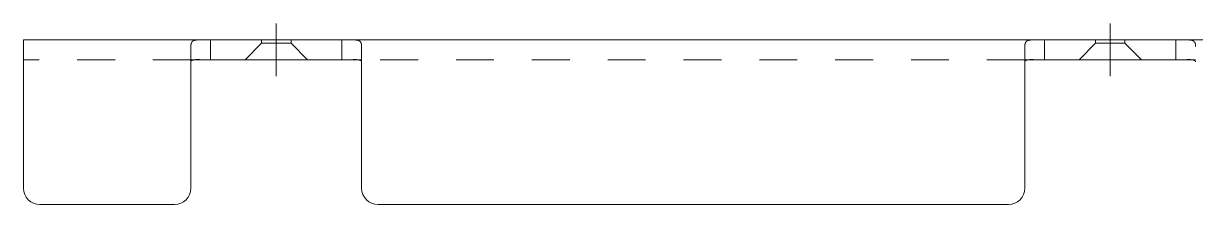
# Model space of a CAD drawing. Extents: x 365 to 1810, y 642 to 1073.
# Drawn here: x 630.3 to 987.3, y 642 to 697 of the extents above; entities that cross this region are included whole.
import ezdxf

# ---------------------------------------------------------------- set-up
doc = ezdxf.new("R2010")
doc.units = 0
doc.header["$LTSCALE"] = 115.5
doc.linetypes.add('CENTER', pattern=[0.6, 0.375, -0.075, 0.075, -0.075])
doc.linetypes.add('HIDDEN', pattern=[0.2, 0.1, -0.1])
doc.layers.get('0').update_dxf_attribs({"linetype": 'CONTINUOUS', "lineweight": 5, "true_color": 0xffffff})
doc.layers.add('ASSI', color=7, linetype='CONTINUOUS', lineweight=5, true_color=0xffffff)
doc.layers.add('DEFAULT_2', color=6, linetype='HIDDEN', lineweight=5, true_color=0xff00ff)

msp = doc.modelspace()

# ---------------------------------------------------------------- linework, layer by layer
at = {"color": 7, "linetype": 'CONTINUOUS', "true_color": 0xffffff}
for p, q in [((630.35, 647.02), (630.35, 692.02)), ((630.35, 692.02), (1810.35, 692.02)), ((681.35, 647.02), (681.35, 690.05)), ((687.35, 686.02), (687.35, 692.02)), ((727.35, 686.02), (727.35, 692.02)), ((733.35, 647.02), (733.35, 690.05)), ((935.35, 647.02), (935.35, 690.05)), ((941.35, 686.02), (941.35, 692.02)), ((981.35, 686.02), (981.35, 692.02)), ((681.35, 686.02), (733.35, 686.02)), ((935.35, 686.02), (987.35, 686.02)), ((635.35, 642.02), (676.35, 642.02)), ((738.35, 642.02), (930.35, 642.02))]:
    msp.add_line(p, q, dxfattribs=at)
for points in [[(684.35, 692.02), (684.33, 692.02), (684.31, 692.02), (684.29, 692.02), (684.27, 692.02), (684.25, 692.02), (684.23, 692.02), (684.21, 692.02), (684.19, 692.02), (684.17, 692.02), (684.16, 692.02), (684.14, 692.02), (684.12, 692.02), (684.1, 692.02), (684.08, 692.02), (684.06, 692.02), (684.04, 692.02), (684.02, 692.02), (684, 692.02), (683.99, 692.02), (683.97, 692.02), (683.95, 692.02), (683.93, 692.02), (683.91, 692.02), (683.89, 692.02), (683.87, 692.02), (683.85, 692.02), (683.84, 692.02), (683.82, 692.02), (683.8, 692.02), (683.78, 692.02), (683.76, 692.02), (683.74, 692.02), (683.72, 692.02), (683.7, 692.02), (683.68, 692.02), (683.66, 692.02), (683.65, 692.02), (683.63, 692.02), (683.61, 692.02), (683.59, 692.02), (683.57, 692.02), (683.55, 692.02), (683.53, 692.02), (683.51, 692.02), (683.49, 692.02), (683.48, 692.02), (683.46, 692.02), (683.44, 692.02), (683.42, 692.02), (683.4, 692.02), (683.38, 692.02), (683.36, 692.02), (683.34, 692.02), (683.32, 692.02), (683.3, 692.02), (683.29, 692.02), (683.27, 692.01), (683.25, 692.01), (683.23, 692.01), (683.21, 692.01), (683.19, 692.01), (683.17, 692.01), (683.15, 692.01), (683.13, 692.01), (683.11, 692.01), (683.1, 692.01), (683.08, 692), (683.06, 692), (683.04, 692), (683.02, 692), (683, 692), (682.98, 692), (682.96, 692), (682.94, 691.99), (682.92, 691.99), (682.9, 691.99), (682.88, 691.99), (682.86, 691.99), (682.85, 691.98), (682.83, 691.98), (682.81, 691.98), (682.79, 691.98), (682.77, 691.97), (682.75, 691.97), (682.73, 691.97), (682.71, 691.96), (682.69, 691.96), (682.67, 691.96), (682.65, 691.96), (682.63, 691.95), (682.61, 691.95), (682.59, 691.95), (682.57, 691.94), (682.55, 691.94), (682.54, 691.93), (682.52, 691.93), (682.5, 691.93), (682.48, 691.92), (682.46, 691.92), (682.44, 691.91), (682.42, 691.91), (682.4, 691.9), (682.38, 691.9), (682.37, 691.89), (682.35, 691.89), (682.33, 691.88), (682.31, 691.88), (682.29, 691.87), (682.27, 691.86), (682.26, 691.86), (682.24, 691.85), (682.22, 691.84), (682.2, 691.84), (682.18, 691.83), (682.17, 691.82), (682.15, 691.81), (682.13, 691.8), (682.12, 691.8), (682.1, 691.79), (682.08, 691.78), (682.07, 691.77), (682.05, 691.76), (682.03, 691.75), (682.02, 691.74), (682, 691.73), (681.99, 691.72), (681.97, 691.71), (681.96, 691.7), (681.94, 691.69), (681.92, 691.68), (681.91, 691.67), (681.89, 691.65), (681.88, 691.64), (681.87, 691.63), (681.85, 691.62), (681.84, 691.6), (681.83, 691.59), (681.81, 691.58), (681.8, 691.56), (681.79, 691.55), (681.77, 691.53), (681.76, 691.52), (681.75, 691.51), (681.74, 691.49), (681.72, 691.48), (681.71, 691.46), (681.7, 691.45), (681.69, 691.43), (681.68, 691.41), (681.67, 691.4), (681.66, 691.38), (681.65, 691.37), (681.63, 691.35), (681.62, 691.33), (681.62, 691.32), (681.61, 691.3), (681.6, 691.28), (681.59, 691.26), (681.58, 691.25), (681.57, 691.23), (681.56, 691.21), (681.55, 691.2), (681.54, 691.18), (681.53, 691.16), (681.53, 691.14), (681.52, 691.12), (681.51, 691.11), (681.5, 691.09), (681.5, 691.07), (681.49, 691.05), (681.48, 691.03), (681.48, 691.02), (681.47, 691), (681.46, 690.98), (681.46, 690.96), (681.45, 690.94), (681.45, 690.92), (681.44, 690.91), (681.44, 690.89), (681.43, 690.87), (681.43, 690.85), (681.42, 690.83), (681.42, 690.81), (681.41, 690.79), (681.41, 690.78), (681.41, 690.76), (681.4, 690.74), (681.4, 690.72), (681.39, 690.7), (681.39, 690.68), (681.39, 690.66), (681.38, 690.64), (681.38, 690.63), (681.38, 690.61), (681.38, 690.59), (681.37, 690.57), (681.37, 690.55), (681.37, 690.53), (681.37, 690.51), (681.37, 690.49), (681.36, 690.47), (681.36, 690.46), (681.36, 690.44), (681.36, 690.42), (681.36, 690.4), (681.36, 690.38), (681.36, 690.36), (681.35, 690.34), (681.35, 690.32), (681.35, 690.3), (681.35, 690.28), (681.35, 690.26), (681.35, 690.25), (681.35, 690.23), (681.35, 690.21), (681.35, 690.19), (681.35, 690.17), (681.35, 690.15), (681.35, 690.13), (681.35, 690.11), (681.35, 690.09), (681.35, 690.07), (681.35, 690.05)], [(730.35, 692.02), (730.37, 692.02), (730.38, 692.02), (730.4, 692.02), (730.42, 692.02), (730.44, 692.02), (730.46, 692.02), (730.48, 692.02), (730.5, 692.02), (730.52, 692.02), (730.54, 692.02), (730.55, 692.02), (730.57, 692.02), (730.59, 692.02), (730.61, 692.02), (730.63, 692.02), (730.65, 692.02), (730.67, 692.02), (730.69, 692.02), (730.71, 692.02), (730.73, 692.02), (730.74, 692.02), (730.76, 692.02), (730.78, 692.02), (730.8, 692.02), (730.82, 692.02), (730.84, 692.02), (730.86, 692.02), (730.88, 692.02), (730.9, 692.02), (730.91, 692.02), (730.93, 692.02), (730.95, 692.02), (730.97, 692.02), (730.99, 692.02), (731.01, 692.02), (731.03, 692.02), (731.05, 692.02), (731.07, 692.02), (731.09, 692.02), (731.1, 692.02), (731.12, 692.02), (731.14, 692.02), (731.16, 692.02), (731.18, 692.02), (731.2, 692.02), (731.22, 692.02), (731.24, 692.02), (731.25, 692.02), (731.27, 692.02), (731.29, 692.02), (731.31, 692.02), (731.33, 692.02), (731.35, 692.02), (731.37, 692.02), (731.39, 692.02), (731.41, 692.02), (731.43, 692.01), (731.45, 692.01), (731.46, 692.01), (731.48, 692.01), (731.5, 692.01), (731.52, 692.01), (731.54, 692.01), (731.56, 692.01), (731.58, 692.01), (731.6, 692.01), (731.62, 692), (731.64, 692), (731.65, 692), (731.67, 692), (731.69, 692), (731.71, 692), (731.73, 692), (731.75, 691.99), (731.77, 691.99), (731.79, 691.99), (731.81, 691.99), (731.83, 691.99), (731.85, 691.98), (731.87, 691.98), (731.89, 691.98), (731.9, 691.98), (731.92, 691.97), (731.94, 691.97), (731.96, 691.97), (731.98, 691.96), (732, 691.96), (732.02, 691.96), (732.04, 691.96), (732.06, 691.95), (732.08, 691.95), (732.1, 691.95), (732.12, 691.94), (732.14, 691.94), (732.16, 691.93), (732.18, 691.93), (732.2, 691.93), (732.21, 691.92), (732.23, 691.92), (732.25, 691.91), (732.27, 691.91), (732.29, 691.9), (732.31, 691.9), (732.33, 691.89), (732.35, 691.89), (732.36, 691.88), (732.38, 691.88), (732.4, 691.87), (732.42, 691.86), (732.44, 691.86), (732.45, 691.85), (732.47, 691.84), (732.49, 691.84), (732.51, 691.83), (732.52, 691.82), (732.54, 691.81), (732.56, 691.8), (732.58, 691.8), (732.59, 691.79), (732.61, 691.78), (732.63, 691.77), (732.64, 691.76), (732.66, 691.75), (732.67, 691.74), (732.69, 691.73), (732.71, 691.72), (732.72, 691.71), (732.74, 691.7), (732.75, 691.69), (732.77, 691.68), (732.78, 691.67), (732.8, 691.65), (732.81, 691.64), (732.83, 691.63), (732.84, 691.62), (732.85, 691.6), (732.87, 691.59), (732.88, 691.58), (732.89, 691.56), (732.91, 691.55), (732.92, 691.53), (732.93, 691.52), (732.95, 691.51), (732.96, 691.49), (732.97, 691.48), (732.98, 691.46), (732.99, 691.45), (733, 691.43), (733.01, 691.41), (733.03, 691.4), (733.04, 691.38), (733.05, 691.37), (733.06, 691.35), (733.07, 691.33), (733.08, 691.32), (733.09, 691.3), (733.1, 691.28), (733.11, 691.26), (733.12, 691.25), (733.12, 691.23), (733.13, 691.21), (733.14, 691.2), (733.15, 691.18), (733.16, 691.16), (733.17, 691.14), (733.17, 691.12), (733.18, 691.11), (733.19, 691.09), (733.2, 691.07), (733.2, 691.05), (733.21, 691.03), (733.22, 691.02), (733.22, 691), (733.23, 690.98), (733.23, 690.96), (733.24, 690.94), (733.25, 690.92), (733.25, 690.91), (733.26, 690.89), (733.26, 690.87), (733.27, 690.85), (733.27, 690.83), (733.27, 690.81), (733.28, 690.79), (733.28, 690.78), (733.29, 690.76), (733.29, 690.74), (733.29, 690.72), (733.3, 690.7), (733.3, 690.68), (733.3, 690.66), (733.31, 690.64), (733.31, 690.63), (733.31, 690.61), (733.32, 690.59), (733.32, 690.57), (733.32, 690.55), (733.32, 690.53), (733.33, 690.51), (733.33, 690.49), (733.33, 690.47), (733.33, 690.46), (733.33, 690.44), (733.33, 690.42), (733.34, 690.4), (733.34, 690.38), (733.34, 690.36), (733.34, 690.34), (733.34, 690.32), (733.34, 690.3), (733.34, 690.28), (733.34, 690.26), (733.34, 690.25), (733.34, 690.23), (733.34, 690.21), (733.35, 690.19), (733.35, 690.17), (733.35, 690.15), (733.35, 690.13), (733.35, 690.11), (733.35, 690.09), (733.35, 690.07), (733.35, 690.05)], [(938.35, 692.02), (938.33, 692.02), (938.31, 692.02), (938.29, 692.02), (938.27, 692.02), (938.25, 692.02), (938.23, 692.02), (938.21, 692.02), (938.19, 692.02), (938.17, 692.02), (938.16, 692.02), (938.14, 692.02), (938.12, 692.02), (938.1, 692.02), (938.08, 692.02), (938.06, 692.02), (938.04, 692.02), (938.02, 692.02), (938, 692.02), (937.99, 692.02), (937.97, 692.02), (937.95, 692.02), (937.93, 692.02), (937.91, 692.02), (937.89, 692.02), (937.87, 692.02), (937.85, 692.02), (937.84, 692.02), (937.82, 692.02), (937.8, 692.02), (937.78, 692.02), (937.76, 692.02), (937.74, 692.02), (937.72, 692.02), (937.7, 692.02), (937.68, 692.02), (937.66, 692.02), (937.65, 692.02), (937.63, 692.02), (937.61, 692.02), (937.59, 692.02), (937.57, 692.02), (937.55, 692.02), (937.53, 692.02), (937.51, 692.02), (937.49, 692.02), (937.48, 692.02), (937.46, 692.02), (937.44, 692.02), (937.42, 692.02), (937.4, 692.02), (937.38, 692.02), (937.36, 692.02), (937.34, 692.02), (937.32, 692.02), (937.3, 692.02), (937.29, 692.02), (937.27, 692.01), (937.25, 692.01), (937.23, 692.01), (937.21, 692.01), (937.19, 692.01), (937.17, 692.01), (937.15, 692.01), (937.13, 692.01), (937.11, 692.01), (937.1, 692.01), (937.08, 692), (937.06, 692), (937.04, 692), (937.02, 692), (937, 692), (936.98, 692), (936.96, 692), (936.94, 691.99), (936.92, 691.99), (936.9, 691.99), (936.88, 691.99), (936.86, 691.99), (936.85, 691.98), (936.83, 691.98), (936.81, 691.98), (936.79, 691.98), (936.77, 691.97), (936.75, 691.97), (936.73, 691.97), (936.71, 691.96), (936.69, 691.96), (936.67, 691.96), (936.65, 691.96), (936.63, 691.95), (936.61, 691.95), (936.59, 691.95), (936.57, 691.94), (936.55, 691.94), (936.54, 691.93), (936.52, 691.93), (936.5, 691.93), (936.48, 691.92), (936.46, 691.92), (936.44, 691.91), (936.42, 691.91), (936.4, 691.9), (936.38, 691.9), (936.37, 691.89), (936.35, 691.89), (936.33, 691.88), (936.31, 691.88), (936.29, 691.87), (936.27, 691.86), (936.26, 691.86), (936.24, 691.85), (936.22, 691.84), (936.2, 691.84), (936.18, 691.83), (936.17, 691.82), (936.15, 691.81), (936.13, 691.8), (936.12, 691.8), (936.1, 691.79), (936.08, 691.78), (936.07, 691.77), (936.05, 691.76), (936.03, 691.75), (936.02, 691.74), (936, 691.73), (935.99, 691.72), (935.97, 691.71), (935.96, 691.7), (935.94, 691.69), (935.92, 691.68), (935.91, 691.67), (935.89, 691.65), (935.88, 691.64), (935.87, 691.63), (935.85, 691.62), (935.84, 691.6), (935.83, 691.59), (935.81, 691.58), (935.8, 691.56), (935.79, 691.55), (935.77, 691.53), (935.76, 691.52), (935.75, 691.51), (935.74, 691.49), (935.72, 691.48), (935.71, 691.46), (935.7, 691.45), (935.69, 691.43), (935.68, 691.41), (935.67, 691.4), (935.66, 691.38), (935.65, 691.37), (935.63, 691.35), (935.62, 691.33), (935.62, 691.32), (935.61, 691.3), (935.6, 691.28), (935.59, 691.26), (935.58, 691.25), (935.57, 691.23), (935.56, 691.21), (935.55, 691.2), (935.54, 691.18), (935.53, 691.16), (935.53, 691.14), (935.52, 691.12), (935.51, 691.11), (935.5, 691.09), (935.5, 691.07), (935.49, 691.05), (935.48, 691.03), (935.48, 691.02), (935.47, 691), (935.46, 690.98), (935.46, 690.96), (935.45, 690.94), (935.45, 690.92), (935.44, 690.91), (935.44, 690.89), (935.43, 690.87), (935.43, 690.85), (935.42, 690.83), (935.42, 690.81), (935.41, 690.79), (935.41, 690.78), (935.41, 690.76), (935.4, 690.74), (935.4, 690.72), (935.39, 690.7), (935.39, 690.68), (935.39, 690.66), (935.38, 690.64), (935.38, 690.63), (935.38, 690.61), (935.38, 690.59), (935.37, 690.57), (935.37, 690.55), (935.37, 690.53), (935.37, 690.51), (935.37, 690.49), (935.36, 690.47), (935.36, 690.46), (935.36, 690.44), (935.36, 690.42), (935.36, 690.4), (935.36, 690.38), (935.36, 690.36), (935.35, 690.34), (935.35, 690.32), (935.35, 690.3), (935.35, 690.28), (935.35, 690.26), (935.35, 690.25), (935.35, 690.23), (935.35, 690.21), (935.35, 690.19), (935.35, 690.17), (935.35, 690.15), (935.35, 690.13), (935.35, 690.11), (935.35, 690.09), (935.35, 690.07), (935.35, 690.05)], [(984.35, 692.02), (984.37, 692.02), (984.38, 692.02), (984.4, 692.02), (984.42, 692.02), (984.44, 692.02), (984.46, 692.02), (984.48, 692.02), (984.5, 692.02), (984.52, 692.02), (984.54, 692.02), (984.55, 692.02), (984.57, 692.02), (984.59, 692.02), (984.61, 692.02), (984.63, 692.02), (984.65, 692.02), (984.67, 692.02), (984.69, 692.02), (984.71, 692.02), (984.73, 692.02), (984.74, 692.02), (984.76, 692.02), (984.78, 692.02), (984.8, 692.02), (984.82, 692.02), (984.84, 692.02), (984.86, 692.02), (984.88, 692.02), (984.9, 692.02), (984.91, 692.02), (984.93, 692.02), (984.95, 692.02), (984.97, 692.02), (984.99, 692.02), (985.01, 692.02), (985.03, 692.02), (985.05, 692.02), (985.07, 692.02), (985.09, 692.02), (985.1, 692.02), (985.12, 692.02), (985.14, 692.02), (985.16, 692.02), (985.18, 692.02), (985.2, 692.02), (985.22, 692.02), (985.24, 692.02), (985.25, 692.02), (985.27, 692.02), (985.29, 692.02), (985.31, 692.02), (985.33, 692.02), (985.35, 692.02), (985.37, 692.02), (985.39, 692.02), (985.41, 692.02), (985.43, 692.01), (985.45, 692.01), (985.46, 692.01), (985.48, 692.01), (985.5, 692.01), (985.52, 692.01), (985.54, 692.01), (985.56, 692.01), (985.58, 692.01), (985.6, 692.01), (985.62, 692), (985.64, 692), (985.65, 692), (985.67, 692), (985.69, 692), (985.71, 692), (985.73, 692), (985.75, 691.99), (985.77, 691.99), (985.79, 691.99), (985.81, 691.99), (985.83, 691.99), (985.85, 691.98), (985.87, 691.98), (985.89, 691.98), (985.9, 691.98), (985.92, 691.97), (985.94, 691.97), (985.96, 691.97), (985.98, 691.96), (986, 691.96), (986.02, 691.96), (986.04, 691.96), (986.06, 691.95), (986.08, 691.95), (986.1, 691.95), (986.12, 691.94), (986.14, 691.94), (986.16, 691.93), (986.18, 691.93), (986.2, 691.93), (986.21, 691.92), (986.23, 691.92), (986.25, 691.91), (986.27, 691.91), (986.29, 691.9), (986.31, 691.9), (986.33, 691.89), (986.35, 691.89), (986.36, 691.88), (986.38, 691.88), (986.4, 691.87), (986.42, 691.86), (986.44, 691.86), (986.45, 691.85), (986.47, 691.84), (986.49, 691.84), (986.51, 691.83), (986.52, 691.82), (986.54, 691.81), (986.56, 691.8), (986.58, 691.8), (986.59, 691.79), (986.61, 691.78), (986.63, 691.77), (986.64, 691.76), (986.66, 691.75), (986.67, 691.74), (986.69, 691.73), (986.71, 691.72), (986.72, 691.71), (986.74, 691.7), (986.75, 691.69), (986.77, 691.68), (986.78, 691.67), (986.8, 691.65), (986.81, 691.64), (986.83, 691.63), (986.84, 691.62), (986.85, 691.6), (986.87, 691.59), (986.88, 691.58), (986.89, 691.56), (986.91, 691.55), (986.92, 691.53), (986.93, 691.52), (986.95, 691.51), (986.96, 691.49), (986.97, 691.48), (986.98, 691.46), (986.99, 691.45), (987, 691.43), (987.01, 691.41), (987.03, 691.4), (987.04, 691.38), (987.05, 691.37), (987.06, 691.35), (987.07, 691.33), (987.08, 691.32), (987.09, 691.3), (987.1, 691.28), (987.11, 691.26), (987.12, 691.25), (987.12, 691.23), (987.13, 691.21), (987.14, 691.2), (987.15, 691.18), (987.16, 691.16), (987.17, 691.14), (987.17, 691.12), (987.18, 691.11), (987.19, 691.09), (987.2, 691.07), (987.2, 691.05), (987.21, 691.03), (987.22, 691.02), (987.22, 691), (987.23, 690.98), (987.23, 690.96), (987.24, 690.94), (987.25, 690.92), (987.25, 690.91), (987.26, 690.89), (987.26, 690.87), (987.27, 690.85), (987.27, 690.83), (987.27, 690.81), (987.28, 690.79), (987.28, 690.78), (987.29, 690.76), (987.29, 690.74), (987.29, 690.72), (987.3, 690.7), (987.3, 690.68), (987.3, 690.66), (987.31, 690.64), (987.31, 690.63), (987.31, 690.61), (987.32, 690.59), (987.32, 690.57), (987.32, 690.55), (987.32, 690.53), (987.33, 690.51), (987.33, 690.49), (987.33, 690.47), (987.33, 690.46), (987.33, 690.44), (987.33, 690.42), (987.34, 690.4), (987.34, 690.38), (987.34, 690.36), (987.34, 690.34), (987.34, 690.32), (987.34, 690.3), (987.34, 690.28), (987.34, 690.26), (987.34, 690.25), (987.34, 690.23), (987.34, 690.21), (987.35, 690.19), (987.35, 690.17), (987.35, 690.15), (987.35, 690.13), (987.35, 690.11), (987.35, 690.09), (987.35, 690.07), (987.35, 690.05)], [(684.35, 686.02), (684.33, 686.02), (684.31, 686.02), (684.29, 686.02), (684.27, 686.02), (684.25, 686.02), (684.23, 686.02), (684.21, 686.02), (684.19, 686.02), (684.17, 686.02), (684.15, 686.02), (684.13, 686.02), (684.11, 686.02), (684.09, 686.02), (684.07, 686.02), (684.05, 686.02), (684.04, 686.02), (684.02, 686.02), (684, 686.02), (683.98, 686.02), (683.96, 686.02), (683.94, 686.02), (683.92, 686.03), (683.9, 686.03), (683.88, 686.03), (683.87, 686.03), (683.85, 686.03), (683.83, 686.03), (683.81, 686.03), (683.79, 686.03), (683.77, 686.03), (683.75, 686.03), (683.74, 686.03), (683.72, 686.03), (683.7, 686.03), (683.68, 686.03), (683.66, 686.03), (683.64, 686.03), (683.62, 686.03), (683.61, 686.03), (683.59, 686.03), (683.57, 686.04), (683.55, 686.04), (683.53, 686.04), (683.51, 686.04), (683.49, 686.04), (683.47, 686.04), (683.45, 686.04), (683.43, 686.04), (683.42, 686.04), (683.4, 686.04), (683.38, 686.04), (683.36, 686.04), (683.34, 686.04), (683.32, 686.04), (683.3, 686.04), (683.28, 686.04), (683.26, 686.04), (683.24, 686.04), (683.22, 686.04), (683.2, 686.04), (683.18, 686.04), (683.16, 686.04), (683.14, 686.04), (683.12, 686.04), (683.11, 686.04), (683.09, 686.03), (683.07, 686.03), (683.04, 686.03), (683.02, 686.03), (683, 686.03), (682.98, 686.03), (682.96, 686.03), (682.94, 686.03), (682.92, 686.03), (682.9, 686.03), (682.88, 686.03), (682.86, 686.02), (682.84, 686.02), (682.82, 686.02), (682.79, 686.02), (682.77, 686.02), (682.75, 686.02), (682.73, 686.01), (682.71, 686.01), (682.69, 686.01), (682.66, 686.01), (682.64, 686.01), (682.62, 686), (682.6, 686), (682.58, 686), (682.55, 686), (682.53, 685.99), (682.51, 685.99), (682.48, 685.99), (682.46, 685.99), (682.44, 685.98), (682.41, 685.98), (682.39, 685.98), (682.37, 685.97), (682.34, 685.97), (682.32, 685.97), (682.29, 685.96), (682.27, 685.96), (682.24, 685.95), (682.22, 685.95), (682.2, 685.95), (682.17, 685.94), (682.15, 685.94), (682.12, 685.93), (682.1, 685.93), (682.08, 685.92), (682.05, 685.92), (682.03, 685.91), (682, 685.9), (681.98, 685.9), (681.96, 685.89), (681.93, 685.89), (681.91, 685.88), (681.89, 685.87), (681.87, 685.87), (681.84, 685.86), (681.82, 685.85), (681.8, 685.84), (681.78, 685.84), (681.76, 685.83), (681.74, 685.82), (681.72, 685.81), (681.7, 685.8), (681.68, 685.79), (681.66, 685.78), (681.64, 685.77), (681.62, 685.76), (681.6, 685.75), (681.58, 685.74), (681.57, 685.73), (681.55, 685.72), (681.53, 685.71), (681.52, 685.7), (681.5, 685.68), (681.49, 685.67), (681.48, 685.66), (681.46, 685.64), (681.45, 685.63), (681.44, 685.62), (681.43, 685.6), (681.42, 685.59), (681.41, 685.57), (681.4, 685.56), (681.39, 685.54), (681.38, 685.53), (681.37, 685.51), (681.37, 685.49), (681.36, 685.48), (681.36, 685.46), (681.35, 685.44), (681.35, 685.42), (681.35, 685.4), (681.35, 685.38), (681.35, 685.36)], [(730.35, 686.02), (730.37, 686.02), (730.39, 686.02), (730.41, 686.02), (730.42, 686.02), (730.45, 686.02), (730.46, 686.02), (730.48, 686.02), (730.5, 686.02), (730.52, 686.02), (730.54, 686.02), (730.56, 686.02), (730.58, 686.02), (730.6, 686.02), (730.62, 686.02), (730.64, 686.02), (730.66, 686.02), (730.67, 686.02), (730.69, 686.02), (730.71, 686.02), (730.73, 686.02), (730.75, 686.02), (730.77, 686.03), (730.79, 686.03), (730.81, 686.03), (730.83, 686.03), (730.85, 686.03), (730.86, 686.03), (730.88, 686.03), (730.9, 686.03), (730.92, 686.03), (730.94, 686.03), (730.96, 686.03), (730.98, 686.03), (730.99, 686.03), (731.01, 686.03), (731.03, 686.03), (731.05, 686.03), (731.07, 686.03), (731.09, 686.03), (731.11, 686.03), (731.12, 686.04), (731.14, 686.04), (731.16, 686.04), (731.18, 686.04), (731.2, 686.04), (731.22, 686.04), (731.24, 686.04), (731.26, 686.04), (731.28, 686.04), (731.29, 686.04), (731.31, 686.04), (731.33, 686.04), (731.35, 686.04), (731.37, 686.04), (731.39, 686.04), (731.41, 686.04), (731.43, 686.04), (731.45, 686.04), (731.47, 686.04), (731.49, 686.04), (731.51, 686.04), (731.53, 686.04), (731.55, 686.04), (731.57, 686.04), (731.59, 686.04), (731.61, 686.03), (731.63, 686.03), (731.65, 686.03), (731.67, 686.03), (731.69, 686.03), (731.71, 686.03), (731.73, 686.03), (731.75, 686.03), (731.77, 686.03), (731.79, 686.03), (731.81, 686.03), (731.83, 686.02), (731.86, 686.02), (731.88, 686.02), (731.9, 686.02), (731.92, 686.02), (731.94, 686.02), (731.96, 686.01), (731.98, 686.01), (732.01, 686.01), (732.03, 686.01), (732.05, 686.01), (732.07, 686), (732.1, 686), (732.12, 686), (732.14, 686), (732.16, 685.99), (732.19, 685.99), (732.21, 685.99), (732.23, 685.99), (732.26, 685.98), (732.28, 685.98), (732.3, 685.98), (732.33, 685.97), (732.35, 685.97), (732.38, 685.97), (732.4, 685.96), (732.42, 685.96), (732.45, 685.95), (732.47, 685.95), (732.5, 685.95), (732.52, 685.94), (732.54, 685.94), (732.57, 685.93), (732.59, 685.93), (732.62, 685.92), (732.64, 685.92), (732.66, 685.91), (732.69, 685.9), (732.71, 685.9), (732.74, 685.89), (732.76, 685.89), (732.78, 685.88), (732.8, 685.87), (732.83, 685.87), (732.85, 685.86), (732.87, 685.85), (732.89, 685.84), (732.91, 685.84), (732.94, 685.83), (732.96, 685.82), (732.98, 685.81), (733, 685.8), (733.02, 685.79), (733.04, 685.78), (733.05, 685.77), (733.07, 685.76), (733.09, 685.75), (733.11, 685.74), (733.13, 685.73), (733.14, 685.72), (733.16, 685.71), (733.17, 685.7), (733.19, 685.68), (733.2, 685.67), (733.22, 685.66), (733.23, 685.64), (733.24, 685.63), (733.25, 685.62), (733.27, 685.6), (733.28, 685.59), (733.29, 685.57), (733.3, 685.56), (733.3, 685.54), (733.31, 685.53), (733.32, 685.51), (733.33, 685.49), (733.33, 685.48), (733.34, 685.46), (733.34, 685.44), (733.34, 685.42), (733.35, 685.4), (733.35, 685.38), (733.35, 685.36)], [(938.35, 686.02), (938.33, 686.02), (938.31, 686.02), (938.29, 686.02), (938.27, 686.02), (938.25, 686.02), (938.23, 686.02), (938.21, 686.02), (938.19, 686.02), (938.17, 686.02), (938.15, 686.02), (938.13, 686.02), (938.11, 686.02), (938.09, 686.02), (938.07, 686.02), (938.05, 686.02), (938.04, 686.02), (938.02, 686.02), (938, 686.02), (937.98, 686.02), (937.96, 686.02), (937.94, 686.02), (937.92, 686.03), (937.9, 686.03), (937.88, 686.03), (937.87, 686.03), (937.85, 686.03), (937.83, 686.03), (937.81, 686.03), (937.79, 686.03), (937.77, 686.03), (937.75, 686.03), (937.74, 686.03), (937.72, 686.03), (937.7, 686.03), (937.68, 686.03), (937.66, 686.03), (937.64, 686.03), (937.62, 686.03), (937.61, 686.03), (937.59, 686.03), (937.57, 686.04), (937.55, 686.04), (937.53, 686.04), (937.51, 686.04), (937.49, 686.04), (937.47, 686.04), (937.45, 686.04), (937.43, 686.04), (937.42, 686.04), (937.4, 686.04), (937.38, 686.04), (937.36, 686.04), (937.34, 686.04), (937.32, 686.04), (937.3, 686.04), (937.28, 686.04), (937.26, 686.04), (937.24, 686.04), (937.22, 686.04), (937.2, 686.04), (937.18, 686.04), (937.16, 686.04), (937.14, 686.04), (937.12, 686.04), (937.11, 686.04), (937.09, 686.03), (937.07, 686.03), (937.04, 686.03), (937.02, 686.03), (937, 686.03), (936.98, 686.03), (936.96, 686.03), (936.94, 686.03), (936.92, 686.03), (936.9, 686.03), (936.88, 686.03), (936.86, 686.02), (936.84, 686.02), (936.82, 686.02), (936.79, 686.02), (936.77, 686.02), (936.75, 686.02), (936.73, 686.01), (936.71, 686.01), (936.69, 686.01), (936.66, 686.01), (936.64, 686.01), (936.62, 686), (936.6, 686), (936.58, 686), (936.55, 686), (936.53, 685.99), (936.51, 685.99), (936.48, 685.99), (936.46, 685.99), (936.44, 685.98), (936.41, 685.98), (936.39, 685.98), (936.37, 685.97), (936.34, 685.97), (936.32, 685.97), (936.29, 685.96), (936.27, 685.96), (936.24, 685.95), (936.22, 685.95), (936.2, 685.95), (936.17, 685.94), (936.15, 685.94), (936.12, 685.93), (936.1, 685.93), (936.08, 685.92), (936.05, 685.92), (936.03, 685.91), (936, 685.9), (935.98, 685.9), (935.96, 685.89), (935.93, 685.89), (935.91, 685.88), (935.89, 685.87), (935.87, 685.87), (935.84, 685.86), (935.82, 685.85), (935.8, 685.84), (935.78, 685.84), (935.76, 685.83), (935.74, 685.82), (935.72, 685.81), (935.7, 685.8), (935.68, 685.79), (935.66, 685.78), (935.64, 685.77), (935.62, 685.76), (935.6, 685.75), (935.58, 685.74), (935.57, 685.73), (935.55, 685.72), (935.53, 685.71), (935.52, 685.7), (935.5, 685.68), (935.49, 685.67), (935.48, 685.66), (935.46, 685.64), (935.45, 685.63), (935.44, 685.62), (935.43, 685.6), (935.42, 685.59), (935.41, 685.57), (935.4, 685.56), (935.39, 685.54), (935.38, 685.53), (935.37, 685.51), (935.37, 685.49), (935.36, 685.48), (935.36, 685.46), (935.35, 685.44), (935.35, 685.42), (935.35, 685.4), (935.35, 685.38), (935.35, 685.36)], [(984.35, 686.02), (984.37, 686.02), (984.39, 686.02), (984.41, 686.02), (984.42, 686.02), (984.45, 686.02), (984.46, 686.02), (984.48, 686.02), (984.5, 686.02), (984.52, 686.02), (984.54, 686.02), (984.56, 686.02), (984.58, 686.02), (984.6, 686.02), (984.62, 686.02), (984.64, 686.02), (984.66, 686.02), (984.67, 686.02), (984.69, 686.02), (984.71, 686.02), (984.73, 686.02), (984.75, 686.02), (984.77, 686.03), (984.79, 686.03), (984.81, 686.03), (984.83, 686.03), (984.85, 686.03), (984.86, 686.03), (984.88, 686.03), (984.9, 686.03), (984.92, 686.03), (984.94, 686.03), (984.96, 686.03), (984.98, 686.03), (984.99, 686.03), (985.01, 686.03), (985.03, 686.03), (985.05, 686.03), (985.07, 686.03), (985.09, 686.03), (985.11, 686.03), (985.12, 686.04), (985.14, 686.04), (985.16, 686.04), (985.18, 686.04), (985.2, 686.04), (985.22, 686.04), (985.24, 686.04), (985.26, 686.04), (985.28, 686.04), (985.29, 686.04), (985.31, 686.04), (985.33, 686.04), (985.35, 686.04), (985.37, 686.04), (985.39, 686.04), (985.41, 686.04), (985.43, 686.04), (985.45, 686.04), (985.47, 686.04), (985.49, 686.04), (985.51, 686.04), (985.53, 686.04), (985.55, 686.04), (985.57, 686.04), (985.59, 686.04), (985.61, 686.03), (985.63, 686.03), (985.65, 686.03), (985.67, 686.03), (985.69, 686.03), (985.71, 686.03), (985.73, 686.03), (985.75, 686.03), (985.77, 686.03), (985.79, 686.03), (985.81, 686.03), (985.83, 686.02), (985.86, 686.02), (985.88, 686.02), (985.9, 686.02), (985.92, 686.02), (985.94, 686.02), (985.96, 686.01), (985.98, 686.01), (986.01, 686.01), (986.03, 686.01), (986.05, 686.01), (986.07, 686), (986.1, 686), (986.12, 686), (986.14, 686), (986.16, 685.99), (986.19, 685.99), (986.21, 685.99), (986.23, 685.99), (986.26, 685.98), (986.28, 685.98), (986.3, 685.98), (986.33, 685.97), (986.35, 685.97), (986.38, 685.97), (986.4, 685.96), (986.42, 685.96), (986.45, 685.95), (986.47, 685.95), (986.5, 685.95), (986.52, 685.94), (986.54, 685.94), (986.57, 685.93), (986.59, 685.93), (986.62, 685.92), (986.64, 685.92), (986.66, 685.91), (986.69, 685.9), (986.71, 685.9), (986.74, 685.89), (986.76, 685.89), (986.78, 685.88), (986.8, 685.87), (986.83, 685.87), (986.85, 685.86), (986.87, 685.85), (986.89, 685.84), (986.91, 685.84), (986.94, 685.83), (986.96, 685.82), (986.98, 685.81), (987, 685.8), (987.02, 685.79), (987.04, 685.78), (987.05, 685.77), (987.07, 685.76), (987.09, 685.75), (987.11, 685.74), (987.13, 685.73), (987.14, 685.72), (987.16, 685.71), (987.17, 685.7), (987.19, 685.68), (987.2, 685.67), (987.22, 685.66), (987.23, 685.64), (987.24, 685.63), (987.25, 685.62), (987.27, 685.6), (987.28, 685.59), (987.29, 685.57), (987.3, 685.56), (987.3, 685.54), (987.31, 685.53), (987.32, 685.51), (987.33, 685.49), (987.33, 685.48), (987.34, 685.46), (987.34, 685.44), (987.34, 685.42), (987.35, 685.4), (987.35, 685.38), (987.35, 685.36)]]:
    msp.add_lwpolyline(points)
for centre, start, end in [((635.35, 647.02), 180, 270), ((676.35, 647.02), 270, 360), ((738.35, 647.02), 180, 270), ((930.35, 647.02), 270, 360)]:
    msp.add_arc(centre, 5, start, end, dxfattribs=at)
at = {"layer": 'ASSI', "color": 4, "linetype": 'CENTER', "true_color": 0x00ffff}
for p, q in [((707.35, 697.02), (707.35, 681.02)), ((961.35, 697.02), (961.35, 681.02))]:
    msp.add_line(p, q, dxfattribs=at)
at = {"layer": 'ASSI', "color": 6, "linetype": 'HIDDEN', "true_color": 0xff00ff}
for p, q in [((702.85, 691.02), (702.85, 692.02)), ((711.85, 692.02), (702.85, 692.02)), ((711.85, 691.02), (711.85, 692.02)), ((956.85, 691.02), (956.85, 692.02)), ((965.85, 692.02), (956.85, 692.02)), ((965.85, 691.02), (965.85, 692.02))]:
    msp.add_line(p, q, dxfattribs=at)
at = {"layer": 'DEFAULT_2', "color": 6, "linetype": 'HIDDEN', "true_color": 0xff00ff}
for p, q in [((702.85, 691.02), (697.85, 686.02)), ((711.85, 691.02), (702.85, 691.02)), ((711.85, 691.02), (716.85, 686.02)), ((956.85, 691.02), (951.85, 686.02)), ((965.85, 691.02), (956.85, 691.02)), ((965.85, 691.02), (970.85, 686.02)), ((681.35, 686.02), (630.35, 686.02)), ((935.35, 686.02), (733.35, 686.02))]:
    msp.add_line(p, q, dxfattribs=at)

doc.saveas('drawing.dxf')
